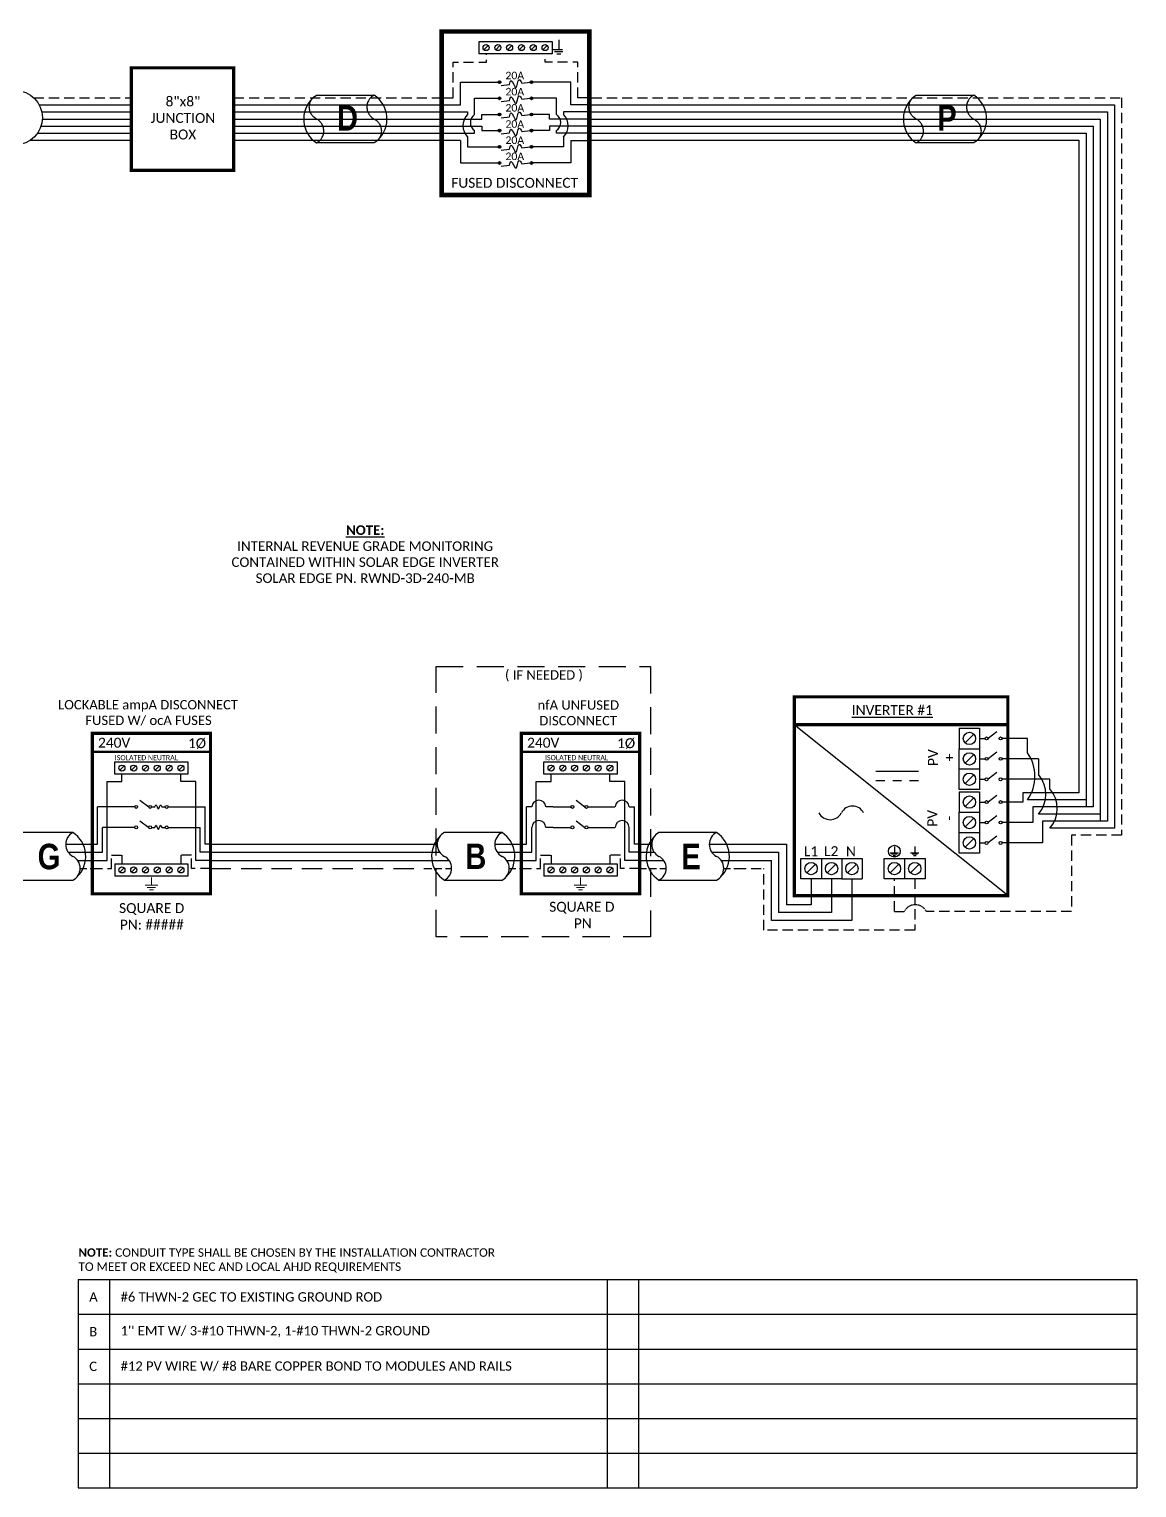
# Model space of a CAD drawing. Header units: feet. Extents: x 14113 to 14727, y 21610 to 22154.
# Drawn here: x 14318 to 14727, y 21611 to 22149 of the extents above; entities that cross this region are included whole.
import ezdxf

# ---------------------------------------------------------------- set-up
doc = ezdxf.new("R2010")
doc.units = ezdxf.units.FT
doc.header["$MEASUREMENT"] = 0
doc.linetypes.add('DASHED', pattern=[0.75, 0.5, -0.25])
doc.linetypes.add('HIDDEN', pattern=[0.375, 0.25, -0.125])
doc.layers.add('TEXT', color=7, linetype='Continuous')
doc.styles.add('ONE LINE TXT', font='techb___.ttf')
doc.styles.get("Standard").update_dxf_attribs({"font": 'calibri.ttf'})

# ---------------------------------------------------------------- blocks, each defined once
blk = doc.blocks.new('*U17')
at = {"color": 7, "linetype": 'Continuous'}
for p, q in [((-7.14, 13.31), (-28.39, 13.31)), ((-28.39, -4.31), (-7.14, -4.31))]:
    blk.add_line(p, q, dxfattribs=at)
at = {"color": 7}
for p, q in [((-35.53, 9), (-31.05, 9)), ((-9.81, 9), (0, 9))]:
    blk.add_line(p, q, dxfattribs=at)
at = {"color": 10}
for p, q in [((-35.53, 6), (-30.11, 6)), ((-8.87, 6), (0, 6))]:
    blk.add_line(p, q, dxfattribs=at)
at = {"color": 253}
for p, q in [((-35.53, 3), (-26.66, 3)), ((-5.41, 3), (0, 3))]:
    blk.add_line(p, q, dxfattribs=at)
at = {"color": 92, "linetype": 'HIDDEN', "ltscale": 10}
for p, q in [((-4.48, 0), (0, 0)), ((-35.53, 0), (-25.72, 0))]:
    blk.add_line(p, q, dxfattribs=at)
at = {"color": 7, "linetype": 'Continuous'}
for centre, start, end in [((-22.54, 4.5), 133.9732, 236.4265), ((-12.99, 4.5), 313.9732, 56.4265)]:
    blk.add_arc(centre, 10.58, start, end, dxfattribs=at)
at = {"linetype": 'Continuous'}
for centre, start, end in [((-26.08, 8.91), 117.6639, 242.3361), ((-4.83, 8.91), 117.6639, 242.3361), ((-30.7, 0.09), 297.6639, 62.3361), ((-9.45, 0.09), 297.6639, 62.3361)]:
    blk.add_arc(centre, 4.98, start, end, dxfattribs=at)
blk = doc.blocks.new('*U25')
at = {"color": 7, "linetype": 'Continuous'}
for p, q in [((-7.14, 13.31), (-28.39, 13.31)), ((-28.39, -4.31), (-7.14, -4.31))]:
    blk.add_line(p, q, dxfattribs=at)
at = {"color": 7}
for p, q in [((-35.53, 9), (-31.05, 9)), ((-9.81, 9), (0, 9))]:
    blk.add_line(p, q, dxfattribs=at)
at = {"color": 10}
for p, q in [((-35.53, 6), (-30.11, 6)), ((-8.87, 6), (0, 6))]:
    blk.add_line(p, q, dxfattribs=at)
at = {"color": 253}
for p, q in [((-35.53, 3), (-26.66, 3)), ((-5.41, 3), (0, 3))]:
    blk.add_line(p, q, dxfattribs=at)
at = {"color": 92, "linetype": 'HIDDEN', "ltscale": 10}
for p, q in [((-4.48, 0), (0, 0)), ((-35.53, 0), (-25.72, 0))]:
    blk.add_line(p, q, dxfattribs=at)
at = {"color": 7, "linetype": 'Continuous'}
for centre, start, end in [((-22.54, 4.5), 133.9732, 236.4265), ((-12.99, 4.5), 313.9732, 56.4265)]:
    blk.add_arc(centre, 10.58, start, end, dxfattribs=at)
at = {"linetype": 'Continuous'}
for centre, start, end in [((-26.08, 8.91), 117.6639, 242.3361), ((-4.83, 8.91), 117.6639, 242.3361), ((-30.7, 0.09), 297.6639, 62.3361), ((-9.45, 0.09), 297.6639, 62.3361)]:
    blk.add_arc(centre, 4.98, start, end, dxfattribs=at)
blk = doc.blocks.new('*U26')
at = {"lineweight": 50}
blk.add_line((-43.61, 43.06), (0, 43.06), dxfattribs=at)
at = {"color": 1, "linetype": 'Continuous'}
for p, q in [((-35.27, 34.78), (-35.27, 39.32)), ((-35.27, 39.32), (-8.32, 39.32)), ((-8.32, 39.32), (-8.32, 34.78)), ((-8.32, 34.78), (-35.27, 34.78)), ((-26.07, 25.18), (-22.81, 22.74)), ((-21.73, 22.73), (-20.49, 22.73)), ((-17.94, 22.73), (-16.7, 22.73)), ((-26.07, 17.65), (-22.81, 15.2)), ((-21.73, 15.2), (-20.49, 15.2)), ((-17.94, 15.2), (-16.7, 15.2)), ((-35.27, 1.76), (-8.32, 1.76)), ((-35.27, 1.76), (-35.27, -2.78)), ((-8.32, 1.76), (-8.32, -2.78)), ((-8.32, -2.78), (-35.27, -2.78))]:
    blk.add_line(p, q, dxfattribs=at)
at = {"color": 4, "linetype": 'Continuous'}
for p, q in [((-31.89, 37.83), (-33.46, 36.26)), ((-27.53, 37.83), (-29.11, 36.26)), ((-23.18, 37.83), (-24.76, 36.26)), ((-18.83, 37.83), (-20.41, 36.26)), ((-14.48, 37.83), (-16.06, 36.26)), ((-10.13, 37.83), (-11.7, 36.26)), ((-31.89, 0.28), (-33.46, -1.3)), ((-27.53, 0.28), (-29.11, -1.3)), ((-23.18, 0.28), (-24.76, -1.3)), ((-18.83, 0.28), (-20.41, -1.3)), ((-14.48, 0.28), (-16.06, -1.3)), ((-10.13, 0.28), (-11.7, -1.3))]:
    blk.add_line(p, q, dxfattribs=at)
at = {"color": 253, "linetype": 'Continuous'}
for p, q in [((-32.67, 32.17), (-32.67, 34.78)), ((-10.92, 32.17), (-10.92, 34.78)), ((-38.16, 3), (-38.16, 32.17)), ((-38.16, 32.17), (-32.67, 32.17)), ((-5.43, 32.17), (-10.92, 32.17)), ((-5.43, 3), (-5.43, 32.17)), ((-43.61, 3), (-38.16, 3)), ((0, 3), (-5.43, 3))]:
    blk.add_line(p, q, dxfattribs=at)
at = {"color": 7, "linetype": 'Continuous'}
for p, q in [((-27.97, 22.73), (-41.66, 22.73)), ((-41.66, 9), (-41.66, 22.73)), ((-15.62, 22.73), (-1.93, 22.73)), ((-1.93, 9), (-1.93, 22.73))]:
    blk.add_line(p, q, dxfattribs=at)
at = {"color": 10, "linetype": 'Continuous'}
for p, q in [((-27.97, 15.2), (-39.8, 15.2)), ((-39.8, 6), (-39.8, 15.2)), ((-15.62, 15.2), (-3.79, 15.19)), ((-3.79, 6), (-3.79, 15.2)), ((-43.61, 6), (-39.8, 6)), ((0, 6), (-3.79, 6))]:
    blk.add_line(p, q, dxfattribs=at)
at = {"color": 7}
for p, q in [((-43.61, 9), (-41.66, 9)), ((0, 9), (-1.93, 9))]:
    blk.add_line(p, q, dxfattribs=at)
at = {"color": 92, "linetype": 'HIDDEN', "ltscale": 15}
for p, q in [((-43.61, 0), (-36.58, 0)), ((-36.58, 0), (-36.58, 4.9)), ((-36.58, 4.9), (-32.67, 4.9)), ((-32.67, 4.9), (-32.67, 1.76)), ((-7.01, 4.9), (-10.92, 4.9)), ((-10.92, 4.9), (-10.92, 1.76)), ((-7.01, 0), (-7.01, 4.9)), ((0, 0), (-7.01, 0))]:
    blk.add_line(p, q, dxfattribs=at)
at = {"lineweight": 50, "const_width": 1.19}
blk.add_lwpolyline([(-43.61, -9.34), (-43.61, 49.84), (0, 49.84), (0, -9.34)], close=True, dxfattribs=at)
at = {"color": 92, "linetype": 'Continuous', "lineweight": 5, "ltscale": 0.05, "flags": 128}
for points in [[(-21.8, -3.32), (-21.8, -6.17)], [(-24.14, -6.17), (-19.45, -6.17)], [(-20.27, -7.03), (-23.32, -7.03)], [(-21.08, -7.9), (-22.51, -7.9)]]:
    blk.add_lwpolyline(points, dxfattribs=at)
at = {"color": 4, "linetype": 'Continuous'}
for centre in [(-32.67, 37.05), (-28.32, 37.05), (-23.97, 37.05), (-19.62, 37.05), (-15.27, 37.05), (-10.92, 37.05), (-32.67, -0.51), (-28.32, -0.51), (-23.97, -0.51), (-19.62, -0.51), (-15.27, -0.51), (-10.92, -0.51)]:
    blk.add_circle(centre, 1.11, dxfattribs=at)
at = {"color": 1, "linetype": 'Continuous'}
for centre in [(-27.43, 22.73), (-22.27, 22.73), (-16.16, 22.73), (-27.43, 15.2), (-22.27, 15.2), (-16.16, 15.19)]:
    blk.add_circle(centre, 0.541, dxfattribs=at)
for points in [[(-20.49, 22.73), (-20.12, 23.49), (-19.22, 21.97), (-18.39, 23.49), (-17.94, 22.73)], [(-20.49, 15.2), (-20.12, 15.96), (-19.22, 14.43), (-18.39, 15.96), (-17.94, 15.2)]]:
    blk.add_spline(points, degree=3, dxfattribs=at)
at = {"color": 7}
blk.add_blockref('*U25', (-43.61, 0), dxfattribs=at)
at = {"color": 4, "linetype": 'Continuous'}
blk.add_text('ISOLATED NEUTRAL', height=1.8743, dxfattribs=at).set_placement((-35.32, 39.97))
at = {"color": 1}
for s, width, gutter_width, heights, insert, char_height, attachment_point in [('\\A1;\\pi2.6661;LOCKABLE ampA DISCONNECT \\P\\pi12.722;FUSED W/ ocA FUSES', 71.8931, 92.23, [18.56], (-58.88, 62.16), 3.4544, 1), ('240V', 0.1481, 0.75, [0], (-35.55, 46.4), 3.658, 5), ('1Ø', 0.1481, 0.75, [0], (-4.98, 46.1), 3.658, 5), ('\\A1;\\pi5.5987,t23.887;SQUARE D\\P\\pi5.8899,t24.178;PN: #####', 35.0816, 28.88, [13.54], (-39.35, -12.75), 3.6576, 1)]:
    blk.add_mtext_dynamic_manual_height_columns(s, width=width, gutter_width=gutter_width, heights=heights, dxfattribs=dict(at, insert=insert, char_height=char_height, attachment_point=attachment_point))
blk = doc.blocks.new('unfusedDisconnect')
at = {"lineweight": 50}
blk.add_line((-43.61, 43.06), (0, 43.06), dxfattribs=at)
at = {"color": 1, "linetype": 'Continuous'}
for p, q in [((-35.27, 34.78), (-35.27, 39.32)), ((-35.27, 39.32), (-8.32, 39.32)), ((-8.32, 39.32), (-8.32, 34.78)), ((-8.32, 34.78), (-35.27, 34.78)), ((-31.89, 22.73), (-25.32, 22.73)), ((-23.43, 25.18), (-20.16, 22.74)), ((-19.08, 22.73), (-11.7, 22.73)), ((-23.43, 17.65), (-20.16, 15.2)), ((-31.89, 15.2), (-25.32, 15.2)), ((-19.08, 15.2), (-11.7, 15.19)), ((-35.27, 1.76), (-8.32, 1.76)), ((-35.27, 1.76), (-35.27, -2.78)), ((-8.32, 1.76), (-8.32, -2.78)), ((-8.32, -2.78), (-35.27, -2.78))]:
    blk.add_line(p, q, dxfattribs=at)
at = {"color": 4, "linetype": 'Continuous'}
for p, q in [((-31.89, 37.83), (-33.46, 36.26)), ((-27.53, 37.83), (-29.11, 36.26)), ((-23.18, 37.83), (-24.76, 36.26)), ((-18.83, 37.83), (-20.41, 36.26)), ((-14.48, 37.83), (-16.06, 36.26)), ((-10.13, 37.83), (-11.7, 36.26)), ((-31.89, 0.28), (-33.46, -1.3)), ((-27.53, 0.28), (-29.11, -1.3)), ((-23.18, 0.28), (-24.76, -1.3)), ((-18.83, 0.28), (-20.41, -1.3)), ((-14.48, 0.28), (-16.06, -1.3)), ((-10.13, 0.28), (-11.7, -1.3))]:
    blk.add_line(p, q, dxfattribs=at)
at = {"color": 253, "linetype": 'Continuous'}
for p, q in [((-32.67, 32.17), (-32.67, 34.78)), ((-10.92, 32.17), (-10.92, 34.78)), ((-38.16, 3), (-38.16, 32.17)), ((-38.16, 32.17), (-32.67, 32.17)), ((-5.43, 32.17), (-10.92, 32.17)), ((-5.43, 3), (-5.43, 32.17)), ((-43.61, 3), (-38.16, 3)), ((0, 3), (-5.43, 3))]:
    blk.add_line(p, q, dxfattribs=at)
at = {"color": 7, "linetype": 'Continuous'}
for p, q in [((-41.66, 9), (-41.66, 22.73)), ((-39.8, 22.73), (-41.66, 22.73)), ((-31.89, 22.73), (-34.52, 22.73)), ((-11.7, 22.73), (-9.07, 22.73)), ((-3.79, 22.73), (-1.93, 22.73)), ((-1.93, 9), (-1.93, 22.73))]:
    blk.add_line(p, q, dxfattribs=at)
at = {"color": 10, "linetype": 'Continuous'}
for p, q in [((-39.8, 6), (-39.8, 15.2)), ((-31.89, 15.2), (-34.52, 15.2)), ((-11.7, 15.2), (-9.07, 15.2)), ((-3.79, 6), (-3.79, 15.2)), ((-43.61, 6), (-39.8, 6)), ((0, 6), (-3.79, 6))]:
    blk.add_line(p, q, dxfattribs=at)
at = {"color": 7}
for p, q in [((-43.61, 9), (-41.66, 9)), ((0, 9), (-1.93, 9))]:
    blk.add_line(p, q, dxfattribs=at)
at = {"color": 92, "linetype": 'HIDDEN', "ltscale": 15}
for p, q in [((-43.61, 0), (-36.58, 0)), ((-36.58, 0), (-36.58, 4.9)), ((-36.58, 4.9), (-32.67, 4.9)), ((-32.67, 4.9), (-32.67, 1.76)), ((-7.01, 4.9), (-10.92, 4.9)), ((-10.92, 4.9), (-10.92, 1.76)), ((-7.01, 0), (-7.01, 4.9)), ((0, 0), (-7.01, 0))]:
    blk.add_line(p, q, dxfattribs=at)
at = {"lineweight": 50, "const_width": 1.19}
blk.add_lwpolyline([(-43.61, -9.34), (-43.61, 49.84), (0, 49.84), (0, -9.34)], close=True, dxfattribs=at)
at = {"color": 92, "linetype": 'Continuous', "lineweight": 5, "ltscale": 0.05, "flags": 128}
for points in [[(-21.8, -3.32), (-21.8, -6.17)], [(-24.14, -6.17), (-19.45, -6.17)], [(-20.27, -7.03), (-23.32, -7.03)], [(-21.08, -7.9), (-22.51, -7.9)]]:
    blk.add_lwpolyline(points, dxfattribs=at)
at = {"color": 4, "linetype": 'Continuous'}
for centre in [(-32.67, 37.05), (-28.32, 37.05), (-23.97, 37.05), (-19.62, 37.05), (-15.27, 37.05), (-10.92, 37.05), (-32.67, -0.51), (-28.32, -0.51), (-23.97, -0.51), (-19.62, -0.51), (-15.27, -0.51), (-10.92, -0.51)]:
    blk.add_circle(centre, 1.11, dxfattribs=at)
at = {"color": 1, "linetype": 'Continuous'}
for centre in [(-24.78, 22.73), (-19.62, 22.73), (-24.78, 15.2), (-19.62, 15.2)]:
    blk.add_circle(centre, 0.541, dxfattribs=at)
at = {"color": 7, "linetype": 'Continuous'}
for centre in [(-37.16, 22.58), (-6.43, 22.58)]:
    blk.add_arc(centre, 2.64, 3.2819, 176.7181, dxfattribs=at)
at = {"color": 10, "linetype": 'Continuous'}
for centre in [(-37.16, 15.04), (-6.43, 15.04)]:
    blk.add_arc(centre, 2.64, 3.2819, 176.7181, dxfattribs=at)
at = {"color": 4, "linetype": 'Continuous'}
blk.add_text('ISOLATED NEUTRAL', height=1.8743, dxfattribs=at).set_placement((-34.91, 39.97))
at = {"color": 1}
for s, width, gutter_width, heights, insert, char_height, attachment_point in [('\\A1;\\pi17.559;nfA UNFUSED\\P\\pi18.229;DISCONNECT', 64.922, 0, [11.89], (-55.21, 62.04), 3.4544, 1), ('240V', 0.1481, 0.75, [0], (-35.55, 46.4), 3.658, 5), ('1Ø', 0.1481, 0.75, [0], (-4.98, 46.1), 3.658, 5), ('\\A1;\\pi13.903,t32.191;SQUARE D\\P\\pi22.981,t41.269;PN', 51.6906, 0.203, [45.94], (-47.25, -12.27), 3.6576, 1)]:
    blk.add_mtext_dynamic_manual_height_columns(s, width=width, gutter_width=gutter_width, heights=heights, dxfattribs=dict(at, insert=insert, char_height=char_height, attachment_point=attachment_point))
blk = doc.blocks.new('*U19')
at = {"color": 10, "linetype": 'DASHED', "ltscale": 20}
blk.add_lwpolyline([(-75.05, 74.56), (3.97, 74.56), (3.97, -25.17), (-75.05, -25.17)], close=True, dxfattribs=at)
at = {"color": 7}
for name, p in [('unfusedDisconnect', (0, 0)), ('*U17', (-43.61, 0))]:
    blk.add_blockref(name, p, dxfattribs=at)
at = {"color": 10, "insert": (-50.86, 73.16), "char_height": 3.4544, "attachment_point": 1}
blk.add_mtext_dynamic_manual_height_columns('\\A1;\\pi1.2092;( IF NEEDED )', width=30.7523, gutter_width=0, heights=[6.58], dxfattribs=at)
at = {"color": 1, "linetype": 'Continuous', "insert": (-64.3, 9.22), "char_height": 9.3833, "attachment_point": 1, "style": 'ONE LINE TXT'}
blk.add_mtext_dynamic_manual_height_columns('{\\W1;\\C256;B}', width=0.1385, gutter_width=2.13, heights=[0], dxfattribs=at)
blk = doc.blocks.new('*U30')
at = {"color": 7}
blk.add_line((-79.14, 9), (0, 9), dxfattribs=at)
at = {"color": 10}
blk.add_line((-79.14, 6), (0, 6), dxfattribs=at)
at = {"color": 253}
blk.add_line((-79.14, 3), (0, 3), dxfattribs=at)
at = {"color": 92, "linetype": 'DASHED', "ltscale": 15}
blk.add_line((-79.14, 0), (0, 0), dxfattribs=at)
at = {"color": 1, "insert": (-22.08, 115.96), "char_height": 3.5433, "attachment_point": 5}
blk.add_mtext_dynamic_manual_height_columns('{\\fCalibri|b1|i0|c0|p34;\\LNOTE:\\P}INTERNAL REVENUE GRADE MONITORING\\PCONTAINED WITHIN SOLAR EDGE INVERTER\\PSOLAR EDGE PN. RWND-3D-240-MB', width=99.534, gutter_width=7.17, heights=[0], dxfattribs=at)
blk = doc.blocks.new('*T18')
at = {"linetype": 'ByBlock', "lineweight": -2, "transparency": 16777216}
for p, q in [((0, 0), (390.51, 0)), ((0, 0), (0, -76.8)), ((11.58, 0), (11.58, -76.8)), ((195.1, 0), (195.1, -76.8)), ((206.68, 0), (206.68, -76.8)), ((390.51, 0), (390.51, -76.8)), ((0, -12.8), (390.51, -12.8)), ((0, -25.61), (390.51, -25.61)), ((0, -38.41), (390.51, -38.41)), ((0, -51.22), (390.51, -51.22)), ((0, -64.02), (390.51, -64.02)), ((0, -76.8), (390.51, -76.8))]:
    blk.add_line(p, q, dxfattribs=at)
at = {"color": 0, "linetype": 'Continuous', "transparency": 16777216, "char_height": 3.4544, "attachment_point": 4}
for s, insert, width in [('{\\fCalibri|b0|i0|c0;A', (4.06, -6.4), 3.4544), ('{\\fCalibri|b0|i0|c0;#6 THWN-2 GEC TO EXISTING GROUND ROD', (15.65, -6.4), 175.3856), ('{\\fCalibri|b0|i0|c0;', (199.16, -6.4), 3.4544), ('{\\fCalibri|b0|i0|c0;', (210.74, -6.4), 175.7027), ('{\\fCalibri|b0|i0|c0;B', (4.06, -19.21), 3.4544), ("{\\fCalibri|b0|i0|c0;1'' EMT W/ 3-#10 THWN-2, 1-#10 THWN-2 GROUND", (15.65, -19.21), 175.3856), ('{\\fCalibri|b0|i0|c0;', (199.16, -19.21), 3.4544), ('{\\fCalibri|b0|i0|c0;', (210.74, -19.21), 175.7027), ('{\\fCalibri|b0|i0|c0;C', (4.06, -32.01), 3.4544), ('{\\fCalibri|b0|i0|c0;#12 PV WIRE W/ #8 BARE COPPER BOND TO MODULES AND RAILS', (15.65, -32.01), 175.3856), ('{\\fCalibri|b0|i0|c0;', (199.16, -32.01), 3.4544), ('{\\fCalibri|b0|i0|c0;', (210.74, -32.01), 175.7027), ('{\\fCalibri|b0|i0|c0;', (4.06, -44.82), 3.4544), ('{\\fCalibri|b0|i0|c0;', (15.65, -44.82), 175.3856), ('{\\fCalibri|b0|i0|c0;', (199.16, -44.82), 3.4544), ('{\\fCalibri|b0|i0|c0;', (210.74, -44.82), 175.7027), ('{\\fCalibri|b0|i0|c0;', (4.06, -57.62), 3.4544), ('{\\fCalibri|b0|i0|c0;', (15.65, -57.62), 175.3856), ('{\\fCalibri|b0|i0|c0;', (199.16, -57.62), 3.4544), ('{\\fCalibri|b0|i0|c0;', (210.74, -57.62), 175.7027), ('{\\fCalibri|b0|i0|c0;', (4.06, -70.41), 3.4544), ('{\\fCalibri|b0|i0|c0;', (15.65, -70.41), 175.3856), ('{\\fCalibri|b0|i0|c0;', (199.16, -70.41), 3.4544), ('{\\fCalibri|b0|i0|c0;', (210.74, -70.41), 175.7027)]:
    blk.add_mtext(s, dxfattribs=dict(at, insert=insert, width=width))
blk = doc.blocks.new('8x8box')
at = {"lineweight": 50, "const_width": 1.19}
blk.add_lwpolyline([(37.78, 0), (0, 0), (0, 37.78), (37.78, 37.78)], close=True, dxfattribs=at)
at = {"color": 1, "insert": (19.03, 19.26), "char_height": 3.6576, "attachment_point": 5}
blk.add_mtext_dynamic_manual_height_columns('8"x8"  JUNCTION BOX ', width=0.4767, gutter_width=7.17, heights=[0], dxfattribs=at)
blk = doc.blocks.new('3 STRING FUSED DISCONNECT')
at = {"linetype": 'Continuous'}
h = blk.add_hatch(color=1, dxfattribs=at)
h.dxf.hatch_style = 1
edge = h.paths.add_edge_path()
edge.add_arc((21.34, 41.65), 0.513, 0, 360)
h = blk.add_hatch(color=1, dxfattribs=at)
h.dxf.hatch_style = 1
edge = h.paths.add_edge_path()
edge.add_arc((33.12, 41.65), 0.513, 0, 360)
h = blk.add_hatch(color=1, dxfattribs=at)
h.dxf.hatch_style = 1
edge = h.paths.add_edge_path()
edge.add_arc((21.34, 35.69), 0.513, 0, 360)
h = blk.add_hatch(color=1, dxfattribs=at)
h.dxf.hatch_style = 1
edge = h.paths.add_edge_path()
edge.add_arc((33.12, 35.69), 0.513, 0, 360)
h = blk.add_hatch(color=1, dxfattribs=at)
h.dxf.hatch_style = 1
edge = h.paths.add_edge_path()
edge.add_arc((21.34, 29.73), 0.513, 0, 360)
h = blk.add_hatch(color=1, dxfattribs=at)
h.dxf.hatch_style = 1
edge = h.paths.add_edge_path()
edge.add_arc((33.12, 29.73), 0.513, 0, 360)
h = blk.add_hatch(color=1, dxfattribs=at)
h.dxf.hatch_style = 1
edge = h.paths.add_edge_path()
edge.add_arc((21.34, 23.77), 0.513, 0, 360)
h = blk.add_hatch(color=1, dxfattribs=at)
h.dxf.hatch_style = 1
edge = h.paths.add_edge_path()
edge.add_arc((33.12, 23.77), 0.513, 0, 360)
h = blk.add_hatch(color=1, dxfattribs=at)
h.dxf.hatch_style = 1
edge = h.paths.add_edge_path()
edge.add_arc((21.34, 17.8), 0.513, 0, 360)
h = blk.add_hatch(color=1, dxfattribs=at)
h.dxf.hatch_style = 1
edge = h.paths.add_edge_path()
edge.add_arc((33.12, 17.8), 0.513, 0, 360)
h = blk.add_hatch(color=1, dxfattribs=at)
h.dxf.hatch_style = 1
edge = h.paths.add_edge_path()
edge.add_arc((21.34, 11.84), 0.513, 0, 360)
h = blk.add_hatch(color=1, dxfattribs=at)
h.dxf.hatch_style = 1
edge = h.paths.add_edge_path()
edge.add_arc((33.12, 11.84), 0.513, 0, 360)
at = {"color": 1, "linetype": 'Continuous'}
for p, q in [((13.76, 52.12), (13.76, 56.66)), ((13.76, 56.66), (40.7, 56.66)), ((40.7, 56.66), (40.7, 52.12)), ((40.7, 52.12), (13.76, 52.12)), ((21.94, 40.47), (25.04, 40.81)), ((29.51, 41.3), (32.61, 41.65)), ((21.95, 34.51), (25.05, 34.85)), ((29.52, 35.34), (32.62, 35.69)), ((21.95, 28.54), (25.05, 28.89)), ((29.52, 29.38), (32.62, 29.73)), ((21.94, 22.58), (25.04, 22.93)), ((29.51, 23.42), (32.61, 23.77)), ((21.95, 16.62), (25.05, 16.97)), ((29.52, 17.46), (32.62, 17.8)), ((21.95, 10.66), (25.05, 11.01)), ((29.52, 11.5), (32.62, 11.84))]:
    blk.add_line(p, q, dxfattribs=at)
at = {"color": 4, "linetype": 'Continuous'}
for p, q in [((17.14, 55.18), (15.57, 53.6)), ((21.49, 55.18), (19.92, 53.6)), ((25.84, 55.18), (24.27, 53.6)), ((30.19, 55.18), (28.62, 53.6)), ((34.54, 55.18), (32.97, 53.6)), ((38.89, 55.18), (37.32, 53.6))]:
    blk.add_line(p, q, dxfattribs=at)
at = {"color": 92, "linetype": 'HIDDEN', "ltscale": 15}
for p, q in [((0.83, 35.92), (4.26, 35.92)), ((53.64, 35.92), (50.2, 35.92))]:
    blk.add_line(p, q, dxfattribs=at)
at = {"color": 7, "linetype": 'Continuous'}
for p, q in [((6.89, 20.19), (6.89, 11.84)), ((47.58, 20.19), (47.58, 11.84)), ((6.89, 11.84), (14.75, 11.84)), ((47.58, 11.84), (39.71, 11.84))]:
    blk.add_line(p, q, dxfattribs=at)
at = {"lineweight": 50, "const_width": 1.71}
blk.add_lwpolyline([(54.46, 0), (0, 0), (0, 60.34), (54.46, 60.34)], close=True, dxfattribs=at)
blk.add_lwpolyline([(54.46, 0), (0, 0), (0, 60.34), (54.46, 60.34)], close=True, dxfattribs=at)
at = {"color": 92, "linetype": 'HIDDEN', "ltscale": 15, "flags": 128}
for points in [[(43.18, 57.24), (43.17, 53.74)], [(4.26, 35.92), (4.26, 49.04), (16.54, 49.04), (16.54, 52.12)], [(50.2, 35.92), (50.2, 49.04), (38.11, 49.04), (38.11, 52.12)], [(40.83, 53.74), (45.51, 53.74)], [(44.7, 52.87), (41.64, 52.87)], [(43.89, 52.01), (42.46, 52.01)]]:
    blk.add_lwpolyline(points, dxfattribs=at)
at = {"color": 10, "linetype": 'Continuous', "flags": 128}
for points in [[(0, 33.3), (6.89, 33.3), (6.89, 41.65), (14.75, 41.65)], [(54.46, 33.3), (47.58, 33.3), (47.58, 41.65), (39.71, 41.65)], [(12.13, 29.73), (12.13, 35.69), (14.75, 35.69)], [(42.34, 29.73), (42.34, 35.69), (39.71, 35.69)], [(0, 28.06), (14.75, 28.06), (14.75, 29.73)], [(54.46, 28.06), (39.71, 28.06), (39.71, 29.73)], [(0, 22.81), (12.13, 22.81), (12.13, 23.77)], [(54.46, 22.81), (42.34, 22.81), (42.34, 23.77)]]:
    blk.add_lwpolyline(points, dxfattribs=at)
at = {"color": 1, "linetype": 'Continuous', "flags": 128}
for points in [[(14.75, 41.65), (21.34, 41.65)], [(39.71, 41.65), (33.12, 41.65)], [(14.75, 35.69), (21.34, 35.69)], [(14.75, 35.69), (21.34, 35.69)], [(39.71, 35.69), (33.12, 35.69)], [(39.71, 35.69), (33.12, 35.69)], [(14.75, 29.73), (21.34, 29.73)], [(14.75, 29.73), (21.34, 29.73)], [(39.71, 29.73), (33.12, 29.73)], [(39.71, 29.73), (33.12, 29.73)], [(14.75, 23.77), (21.34, 23.77)], [(14.75, 23.77), (21.34, 23.77)], [(39.71, 23.77), (33.12, 23.77)], [(39.71, 23.77), (33.12, 23.77)], [(14.75, 17.8), (21.34, 17.8)], [(14.75, 17.8), (21.34, 17.8)], [(39.71, 17.8), (33.12, 17.8)], [(39.71, 17.8), (33.12, 17.8)], [(14.75, 11.84), (21.34, 11.84)], [(39.71, 11.84), (33.12, 11.84)]]:
    blk.add_lwpolyline(points, dxfattribs=at)
at = {"color": 7, "linetype": 'Continuous', "flags": 128}
for points in [[(0, 30.68), (9.51, 30.68), (9.51, 29.73)], [(54.46, 30.68), (44.96, 30.68), (44.96, 29.73)], [(0, 25.43), (14.75, 25.43), (14.75, 23.77)], [(54.46, 25.43), (39.71, 25.43), (39.71, 23.77)], [(6.89, 20.19), (0, 20.19)], [(9.51, 21.46), (9.51, 17.8), (14.75, 17.8)], [(44.96, 21.46), (44.96, 17.8), (39.71, 17.8)], [(47.58, 20.19), (54.46, 20.19)]]:
    blk.add_lwpolyline(points, dxfattribs=at)
at = {"color": 4, "linetype": 'Continuous'}
for centre in [(16.36, 54.39), (20.71, 54.39), (25.06, 54.39), (29.41, 54.39), (33.76, 54.39), (38.11, 54.39)]:
    blk.add_circle(centre, 1.11, dxfattribs=at)
at = {"color": 1, "linetype": 'Continuous'}
for centre in [(21.34, 41.65), (33.12, 41.65), (21.34, 35.69), (33.12, 35.69), (21.34, 29.73), (33.12, 29.73), (21.34, 23.77), (33.12, 23.77), (21.34, 17.8), (33.12, 17.8), (21.34, 11.84), (33.12, 11.84)]:
    blk.add_circle(centre, 0.513, dxfattribs=at)
at = {"color": 7, "linetype": 'Continuous'}
for centre, start, end in [((13.73, 25.59), 135.6055, 224.3945), ((40.74, 25.59), 315.6055, 44.3945)]:
    blk.add_arc(centre, 5.91, start, end, dxfattribs=at)
at = {"color": 10, "linetype": 'Continuous'}
for centre, start, end in [((14.17, 26.75), 124.3567, 235.6433), ((40.3, 26.75), 304.3567, 55.6433)]:
    blk.add_arc(centre, 3.61, start, end, dxfattribs=at)
at = {"color": 1, "linetype": 'Continuous'}
for points in [[(25.04, 40.81), (25.55, 42.21), (27.42, 39.72), (28.57, 42.55), (29.51, 41.3)], [(25.05, 34.85), (25.56, 36.25), (27.43, 33.76), (28.58, 36.59), (29.52, 35.34)], [(25.05, 28.89), (25.56, 30.29), (27.43, 27.8), (28.58, 30.63), (29.52, 29.38)], [(25.04, 22.93), (25.55, 24.33), (27.42, 21.84), (28.57, 24.67), (29.51, 23.42)], [(25.05, 16.97), (25.56, 18.37), (27.43, 15.87), (28.58, 18.71), (29.52, 17.46)], [(25.05, 11.01), (25.56, 12.41), (27.43, 9.91), (28.58, 12.75), (29.52, 11.5)]]:
    blk.add_spline(points, degree=3, dxfattribs=at)
for p in [(23.5, 42.72), (23.51, 36.76), (23.51, 30.8), (23.5, 24.83), (23.51, 18.87), (23.51, 12.91)]:
    blk.add_text('20A', height=2.778, dxfattribs=at).set_placement(p)
at = {"color": 1, "insert": (26.91, 4.5), "char_height": 3.6576, "attachment_point": 5}
blk.add_mtext_dynamic_manual_height_columns('FUSED DISCONNECT', width=66.4289, gutter_width=7.17, heights=[0], dxfattribs=at)
blk = doc.blocks.new('*U23')
at = {"color": 7}
blk.add_lwpolyline([(-10.62, -8.81), (-10.06, -8.47), (-10.06, -8.47), (-10.06, -8.47), (-9.67, -8.16), (-9.38, -7.89), (-9.16, -7.65), (-8.95, -7.39), (-8.67, -6.98), (-8.49, -6.65), (-8.33, -6.29), (-8.2, -5.93), (-8.09, -5.55), (-8.02, -5.18), (-7.97, -4.8), (-7.96, -4.4), (-7.97, -4.02), (-8.02, -3.63), (-8.09, -3.26), (-8.2, -2.88), (-8.33, -2.53), (-8.49, -2.17), (-8.68, -1.83), (-8.87, -1.53), (-9.03, -1.33), (-9.12, -1.2), (-9.39, -0.91), (-9.65, -0.67), (-9.93, -0.44), (-10.26, -0.21), (-10.62, 0), (-10.98, 0.21), (-11.31, 0.44), (-11.6, 0.67), (-11.85, 0.91), (-12.12, 1.2), (-12.22, 1.33), (-12.37, 1.53), (-12.57, 1.83), (-12.76, 2.17), (-12.92, 2.53), (-13.05, 2.88), (-13.15, 3.26), (-13.23, 3.63), (-13.27, 4.02), (-13.29, 4.4), (-13.27, 4.8), (-13.23, 5.18), (-13.15, 5.55), (-13.05, 5.93), (-12.92, 6.29), (-12.75, 6.65), (-12.57, 6.98), (-12.29, 7.39), (-12.08, 7.65), (-11.86, 7.89), (-11.57, 8.16), (-11.19, 8.47), (-11.19, 8.47), (-11.19, 8.47), (-10.62, 8.81), (10.62, 8.81), (10.06, 8.47), (10.06, 8.47), (10.06, 8.47), (9.67, 8.16), (9.38, 7.89), (9.16, 7.65), (8.95, 7.39), (8.67, 6.98), (8.49, 6.65), (8.33, 6.29), (8.2, 5.93), (8.09, 5.55), (8.02, 5.18), (7.97, 4.8), (7.96, 4.4), (7.97, 4.02), (8.02, 3.63), (8.09, 3.26), (8.2, 2.88), (8.33, 2.53), (8.49, 2.17), (8.68, 1.83), (8.87, 1.53), (9.03, 1.33), (9.12, 1.2), (9.39, 0.91), (9.65, 0.67), (9.93, 0.44), (10.26, 0.21), (10.62, 0), (10.98, -0.21), (11.31, -0.44), (11.6, -0.67), (11.85, -0.91), (12.12, -1.2), (12.22, -1.33), (12.37, -1.53), (12.57, -1.83), (12.76, -2.17), (12.92, -2.53), (13.05, -2.88), (13.15, -3.26), (13.23, -3.63), (13.27, -4.02), (13.29, -4.4), (13.27, -4.8), (13.23, -5.18), (13.15, -5.55), (13.05, -5.93), (12.92, -6.29), (12.75, -6.65), (12.57, -6.98), (12.29, -7.39), (12.08, -7.65), (11.86, -7.89), (11.57, -8.16), (11.19, -8.47), (11.19, -8.47), (11.19, -8.47), (10.62, -8.81), (10.62, -8.81)], close=True, dxfattribs=at)
at = {"color": 7, "linetype": 'Continuous'}
for centre, start, end in [((-4.77, 0), 133.9732, 236.4265), ((4.77, 0), 313.9732, 56.4265)]:
    blk.add_arc(centre, 10.58, start, end, dxfattribs=at)
at = {"color": 1, "linetype": 'Continuous', "insert": (-2.84, 5.1), "char_height": 9.3833, "attachment_point": 1, "style": 'ONE LINE TXT'}
blk.add_mtext_dynamic_manual_height_columns('{\\W1;\\C256;P}', width=0.1385, gutter_width=2.13, heights=[0], dxfattribs=at)
blk = doc.blocks.new('*U22')
at = {"color": 7}
blk.add_lwpolyline([(-10.62, -8.81), (-10.06, -8.47), (-10.06, -8.47), (-10.06, -8.47), (-9.67, -8.16), (-9.38, -7.89), (-9.16, -7.65), (-8.95, -7.39), (-8.67, -6.98), (-8.49, -6.65), (-8.33, -6.29), (-8.2, -5.93), (-8.09, -5.55), (-8.02, -5.18), (-7.97, -4.8), (-7.96, -4.4), (-7.97, -4.02), (-8.02, -3.63), (-8.09, -3.26), (-8.2, -2.88), (-8.33, -2.53), (-8.49, -2.17), (-8.68, -1.83), (-8.87, -1.53), (-9.03, -1.33), (-9.12, -1.2), (-9.39, -0.91), (-9.65, -0.67), (-9.93, -0.44), (-10.26, -0.21), (-10.62, 0), (-10.98, 0.21), (-11.31, 0.44), (-11.6, 0.67), (-11.85, 0.91), (-12.12, 1.2), (-12.22, 1.33), (-12.37, 1.53), (-12.57, 1.83), (-12.76, 2.17), (-12.92, 2.53), (-13.05, 2.88), (-13.15, 3.26), (-13.23, 3.63), (-13.27, 4.02), (-13.29, 4.4), (-13.27, 4.8), (-13.23, 5.18), (-13.15, 5.55), (-13.05, 5.93), (-12.92, 6.29), (-12.75, 6.65), (-12.57, 6.98), (-12.29, 7.39), (-12.08, 7.65), (-11.86, 7.89), (-11.57, 8.16), (-11.19, 8.47), (-11.19, 8.47), (-11.19, 8.47), (-10.62, 8.81), (10.62, 8.81), (10.06, 8.47), (10.06, 8.47), (10.06, 8.47), (9.67, 8.16), (9.38, 7.89), (9.16, 7.65), (8.95, 7.39), (8.67, 6.98), (8.49, 6.65), (8.33, 6.29), (8.2, 5.93), (8.09, 5.55), (8.02, 5.18), (7.97, 4.8), (7.96, 4.4), (7.97, 4.02), (8.02, 3.63), (8.09, 3.26), (8.2, 2.88), (8.33, 2.53), (8.49, 2.17), (8.68, 1.83), (8.87, 1.53), (9.03, 1.33), (9.12, 1.2), (9.39, 0.91), (9.65, 0.67), (9.93, 0.44), (10.26, 0.21), (10.62, 0), (10.98, -0.21), (11.31, -0.44), (11.6, -0.67), (11.85, -0.91), (12.12, -1.2), (12.22, -1.33), (12.37, -1.53), (12.57, -1.83), (12.76, -2.17), (12.92, -2.53), (13.05, -2.88), (13.15, -3.26), (13.23, -3.63), (13.27, -4.02), (13.29, -4.4), (13.27, -4.8), (13.23, -5.18), (13.15, -5.55), (13.05, -5.93), (12.92, -6.29), (12.75, -6.65), (12.57, -6.98), (12.29, -7.39), (12.08, -7.65), (11.86, -7.89), (11.57, -8.16), (11.19, -8.47), (11.19, -8.47), (11.19, -8.47), (10.62, -8.81), (10.62, -8.81)], close=True, dxfattribs=at)
at = {"color": 7, "linetype": 'Continuous'}
for centre, start, end in [((-4.77, 0), 133.9732, 236.4265), ((4.77, 0), 313.9732, 56.4265)]:
    blk.add_arc(centre, 10.58, start, end, dxfattribs=at)
at = {"color": 1, "linetype": 'Continuous', "insert": (-3.09, 5.1), "char_height": 9.3833, "attachment_point": 1, "style": 'ONE LINE TXT'}
blk.add_mtext_dynamic_manual_height_columns('{\\W1;\\C256;D}', width=0.1385, gutter_width=2.13, heights=[0], dxfattribs=at)

msp = doc.modelspace()

# ---------------------------------------------------------------- linework, layer by layer
at = {"color": 10, "linetype": 'Continuous'}
for p, q in [((14321.74, 22120.71), (14355.74, 22120.71)), ((14393.52, 22120.71), (14470.23, 22120.71)), ((14525.53, 22120.71), (14718.42, 22120.71)), ((14718.42, 22120.71), (14718.42, 21853.88)), ((14322.92, 22115.47), (14355.74, 22115.47)), ((14393.52, 22115.47), (14470.23, 22115.47)), ((14525.53, 22115.47), (14713.18, 22115.47)), ((14713.18, 22115.47), (14713.18, 21856.5)), ((14321.13, 22110.23), (14355.74, 22110.23)), ((14393.52, 22110.23), (14470.23, 22110.23)), ((14525.53, 22110.23), (14707.94, 22110.23)), ((14707.94, 22110.23), (14707.94, 21861.74)), ((14686.29, 21886.99), (14676.91, 21886.99)), ((14686.29, 21881.73), (14686.29, 21886.99)), ((14690.35, 21879.46), (14676.91, 21879.46)), ((14690.35, 21879.46), (14690.35, 21873.63)), ((14694.54, 21871.92), (14676.91, 21871.92)), ((14694.54, 21868.39), (14694.54, 21871.98)), ((14707.94, 21864.36), (14686.29, 21864.36)), ((14713.18, 21859.12), (14690.35, 21859.12)), ((14718.42, 21853.88), (14694.54, 21853.88)), ((14578.75, 21845), (14594.51, 21845)), ((14594.51, 21845), (14594.51, 21822.81)), ((14614.04, 21835.21), (14614.04, 21822.81)), ((14614.04, 21822.81), (14594.51, 21822.81))]:
    msp.add_line(p, q, dxfattribs=at)
at = {"color": 7, "linetype": 'Continuous'}
for p, q in [((14322.44, 22112.85), (14355.74, 22112.85)), ((14322.71, 22118.09), (14355.74, 22118.09)), ((14393.52, 22118.09), (14470.23, 22118.09)), ((14393.52, 22112.85), (14470.23, 22112.85)), ((14525.53, 22118.09), (14715.8, 22118.09)), ((14525.53, 22112.85), (14710.56, 22112.85)), ((14710.56, 22112.85), (14710.56, 21861.74)), ((14715.8, 22118.09), (14715.8, 21856.5)), ((14318.45, 22107.61), (14355.74, 22107.61)), ((14393.52, 22107.61), (14470.23, 22107.61)), ((14525.53, 22107.61), (14705.31, 22107.61)), ((14705.31, 22107.61), (14705.31, 21866.99)), ((14679.06, 21829.04), (14600.28, 21892.06)), ((14646.11, 21874.81), (14630.34, 21874.81)), ((14633.64, 21871.4), (14630.34, 21871.4)), ((14639.87, 21871.4), (14636.58, 21871.4)), ((14646.11, 21871.4), (14642.81, 21871.4)), ((14705.31, 21866.99), (14684.65, 21866.99)), ((14684.65, 21866.99), (14684.65, 21863.51)), ((14684.65, 21863.51), (14676.91, 21863.51)), ((14710.56, 21861.74), (14688.23, 21861.74)), ((14688.23, 21861.74), (14688.23, 21855.98)), ((14688.23, 21855.98), (14676.91, 21855.98)), ((14715.8, 21856.5), (14691.81, 21856.5)), ((14691.81, 21856.5), (14691.81, 21848.44)), ((14578.75, 21848), (14597.45, 21848)), ((14597.45, 21848), (14597.45, 21825.62)), ((14691.81, 21848.44), (14676.91, 21848.44)), ((14606.5, 21835.21), (14606.5, 21825.62)), ((14606.5, 21825.62), (14597.45, 21825.62))]:
    msp.add_line(p, q, dxfattribs=at)
at = {"color": 1, "linetype": 'Continuous'}
for p, q in [((14661.1, 21890.76), (14668.63, 21890.76)), ((14661.1, 21890.76), (14661.1, 21883.22)), ((14668.63, 21890.76), (14668.63, 21883.22)), ((14668.63, 21886.99), (14670.67, 21886.99)), ((14675.06, 21889.45), (14671.8, 21887.01)), ((14661.1, 21868.16), (14661.1, 21883.22)), ((14661.1, 21883.22), (14668.63, 21883.22)), ((14661.1, 21868.16), (14661.1, 21883.22)), ((14668.63, 21883.22), (14668.63, 21868.16)), ((14668.63, 21883.22), (14668.63, 21875.69)), ((14675.06, 21881.92), (14671.8, 21879.48)), ((14668.63, 21879.46), (14670.67, 21879.46)), ((14668.63, 21875.69), (14661.1, 21875.69)), ((14668.63, 21871.92), (14670.67, 21871.92)), ((14675.06, 21874.38), (14671.8, 21871.94)), ((14668.63, 21868.16), (14661.1, 21868.16)), ((14661.1, 21867.28), (14668.63, 21867.28)), ((14661.1, 21867.28), (14661.1, 21859.74)), ((14668.63, 21867.28), (14668.63, 21859.74)), ((14675.06, 21865.97), (14671.8, 21863.53)), ((14668.63, 21863.51), (14670.67, 21863.51)), ((14661.1, 21844.67), (14661.1, 21859.74)), ((14661.1, 21859.74), (14668.63, 21859.74)), ((14668.63, 21859.74), (14668.63, 21852.21)), ((14668.63, 21855.98), (14670.67, 21855.98)), ((14675.06, 21858.44), (14671.8, 21855.99)), ((14668.63, 21852.21), (14661.1, 21852.21)), ((14668.63, 21852.21), (14668.63, 21844.67)), ((14675.06, 21850.9), (14671.8, 21848.46)), ((14668.63, 21844.67), (14661.1, 21844.67)), ((14668.63, 21848.44), (14670.67, 21848.44)), ((14602.73, 21842.74), (14617.8, 21842.74)), ((14602.73, 21835.21), (14602.73, 21842.74)), ((14602.73, 21842.74), (14610.27, 21842.74)), ((14610.27, 21842.74), (14610.27, 21835.21)), ((14617.8, 21842.74), (14617.8, 21835.21)), ((14617.8, 21842.74), (14625.34, 21842.74)), ((14625.34, 21842.74), (14625.34, 21835.21)), ((14633.44, 21842.74), (14648.51, 21842.74)), ((14633.44, 21835.21), (14633.44, 21842.74)), ((14633.44, 21842.74), (14640.98, 21842.74)), ((14640.98, 21842.74), (14640.98, 21835.21)), ((14648.51, 21842.74), (14648.51, 21835.21)), ((14617.8, 21835.21), (14602.73, 21835.21)), ((14617.8, 21835.21), (14625.34, 21835.21)), ((14648.51, 21835.21), (14633.44, 21835.21))]:
    msp.add_line(p, q, dxfattribs=at)
at = {"color": 4, "linetype": 'Continuous'}
for p, q in [((14666.47, 21888.6), (14663.26, 21885.38)), ((14666.47, 21881.06), (14663.26, 21877.85)), ((14666.47, 21873.53), (14663.26, 21870.32)), ((14666.47, 21865.12), (14663.26, 21861.9)), ((14666.47, 21857.58), (14663.26, 21854.37)), ((14666.47, 21850.05), (14663.26, 21846.83)), ((14608.11, 21840.58), (14604.89, 21837.37)), ((14615.64, 21840.58), (14612.43, 21837.37)), ((14623.18, 21840.58), (14619.96, 21837.37)), ((14638.81, 21840.58), (14635.6, 21837.37)), ((14646.35, 21840.58), (14643.14, 21837.37))]:
    msp.add_line(p, q, dxfattribs=at)
at = {"color": 92, "linetype": 'HIDDEN', "ltscale": 15}
for p, q in [((14721.04, 21851.26), (14702.54, 21851.26)), ((14702.54, 21851.26), (14702.54, 21823.17)), ((14578.75, 21839), (14589.1, 21839)), ((14589.1, 21816.3), (14589.1, 21839)), ((14637.21, 21823.17), (14637.21, 21835.21)), ((14644.74, 21835.21), (14644.74, 21816.3)), ((14637.21, 21823.17), (14640.81, 21823.17)), ((14702.54, 21823.17), (14649.05, 21823.17)), ((14644.74, 21816.3), (14589.1, 21816.3))]:
    msp.add_line(p, q, dxfattribs=at)
at = {"color": 253, "linetype": 'Continuous'}
for p, q in [((14578.75, 21842), (14591.83, 21842)), ((14591.83, 21819.84), (14591.83, 21842)), ((14621.57, 21835.21), (14621.57, 21819.84)), ((14621.57, 21819.84), (14591.83, 21819.84))]:
    msp.add_line(p, q, dxfattribs=at)
at = {"color": 7, "lineweight": 50, "const_width": 1.19}
msp.add_lwpolyline([(14600.28, 21829.04), (14600.28, 21902.35), (14679.06, 21902.35), (14679.06, 21829.04)], close=True, dxfattribs=at)
at = {"lineweight": 50, "const_width": 1.19}
msp.add_lwpolyline([(14600.28, 21892.06), (14600.28, 21902.35), (14679.06, 21902.35), (14679.06, 21892.06)], close=True, dxfattribs=at)
at = {"color": 92, "linetype": 'Continuous', "flags": 128}
for points in [[(14635.67, 21844.85), (14638.74, 21844.85)], [(14638.21, 21844.28), (14636.2, 21844.28)], [(14637.21, 21847.15), (14637.21, 21844.85)], [(14643.2, 21844.85), (14646.28, 21844.85)], [(14645.74, 21844.28), (14643.74, 21844.28)], [(14644.74, 21847.15), (14644.74, 21844.85)], [(14637.68, 21843.71), (14636.73, 21843.71)], [(14645.21, 21843.71), (14644.27, 21843.71)]]:
    msp.add_lwpolyline(points, dxfattribs=at)
at = {"color": 7, "linetype": 'Continuous'}
msp.add_circle((14312.9, 22115.97), 10.03, dxfattribs=at)
at = {"color": 4, "linetype": 'Continuous'}
for centre in [(14664.87, 21886.99), (14664.87, 21879.46), (14664.87, 21871.92), (14664.87, 21863.51), (14664.87, 21855.98), (14664.87, 21848.44), (14606.5, 21838.97), (14614.04, 21838.97), (14621.57, 21838.97), (14637.21, 21838.97), (14644.74, 21838.97)]:
    msp.add_circle(centre, 2.27, dxfattribs=at)
at = {"color": 1, "linetype": 'Continuous'}
for centre in [(14671.21, 21886.99), (14676.37, 21886.99), (14671.21, 21879.46), (14676.37, 21879.46), (14671.21, 21871.92), (14676.37, 21871.92), (14671.21, 21863.51), (14676.37, 21863.51), (14671.21, 21855.98), (14676.37, 21855.98), (14671.21, 21848.44), (14676.37, 21848.44)]:
    msp.add_circle(centre, 0.541, dxfattribs=at)
at = {"color": 92, "linetype": 'Continuous'}
msp.add_circle((14637.21, 21845.41), 2.17, dxfattribs=at)
at = {"color": 10, "linetype": 'Continuous'}
for centre, radius, start, end in [((14674.05, 21873.05), 15.01, 324.6607, 35.3393), ((14682.06, 21866.38), 11.02, 318.8055, 41.1945), ((14686.25, 21861.13), 11.02, 318.8055, 41.1945)]:
    msp.add_arc(centre, radius, start, end, dxfattribs=at)
at = {"linetype": 'Continuous'}
for centre, start, end in [((14621.76, 21857.36), 27.6639, 152.3361), ((14613.52, 21861.67), 207.6639, 332.3361)]:
    msp.add_arc(centre, 4.65, start, end, dxfattribs=at)
at = {"color": 92, "linetype": 'HIDDEN', "ltscale": 0.3}
msp.add_arc((14644.93, 21821.01), 4.65, 27.6639, 152.3361, dxfattribs=at)
at = {"layer": 'TEXT', "color": 92, "linetype": 'HIDDEN', "ltscale": 15}
for p, q in [((14319.71, 22123.34), (14355.74, 22123.34)), ((14393.52, 22123.34), (14470.23, 22123.34)), ((14525.53, 22123.34), (14721.04, 22123.34)), ((14721.04, 22123.34), (14721.04, 21851.26))]:
    msp.add_line(p, q, dxfattribs=at)

# ---------------------------------------------------------------- block references
at = {"color": 7}
for name, p in [('3 STRING FUSED DISCONNECT', (14470.23, 22087.41)), ('8x8box', (14355.74, 22096.58)), ('*U30', (14464.08, 21839)), ('*U19', (14543.22, 21839)), ('*U26', (14384.94, 21839)), ('*U17', (14578.75, 21839))]:
    msp.add_blockref(name, p, dxfattribs=at)
msp.add_blockref('*T18', (14336.14, 21687.39))

# ---------------------------------------------------------------- texts
at = {"color": 1, "linetype": 'Continuous'}
msp.add_text('%%UINVERTER #1', height=3.6576, dxfattribs=at).set_placement((14621.49, 21895.61))
at = {"color": 1, "char_height": 3.658, "attachment_point": 5, "rotation": 90}
for s, width, insert in [('PV +', 2.8378, (14654.47, 21879.92)), ('PV -', 2.8013, (14654.25, 21857.54))]:
    msp.add_mtext_dynamic_manual_height_columns(s, width=width, gutter_width=0.75, heights=[0], dxfattribs=dict(at, insert=insert))
at = {"color": 1, "linetype": 'Continuous', "char_height": 9.3833, "attachment_point": 1, "style": 'ONE LINE TXT'}
for s, insert in [('{\\W1;\\C256;G}', (14321.17, 21848.13)), ('{\\W1;\\C256;E}', (14558.59, 21848.13))]:
    msp.add_mtext_dynamic_manual_height_columns(s, width=0.1385, gutter_width=2.13, heights=[0], dxfattribs=dict(at, insert=insert))
at = {"color": 1, "attachment_point": 5}
for s, insert, char_height in [('L1', (14606.44, 21845.38), 3.658), ('L2', (14613.91, 21845.41), 3.658), ('N', (14621.16, 21845.36), 3.66)]:
    msp.add_mtext_dynamic_manual_height_columns(s, width=0.1481, gutter_width=0.75, heights=[0], dxfattribs=dict(at, insert=insert, char_height=char_height))
at = {"color": 10, "insert": (14336.23, 21698.93), "char_height": 3.10896, "attachment_point": 1}
msp.add_mtext_dynamic_manual_height_columns('\\A1;{\\fCalibri|b1|i0|c0|p34;NOTE:} {\\A0;\\H1.0052x;CONDUIT TYPE SHALL BE CHOSEN BY THE INSTALLATION CONTRACTOR\\PTO MEET OR EXCEED NEC AND LOCAL AHJD REQUIREMENTS}', width=164.3528, gutter_width=0, heights=[9.89], dxfattribs=at)

# ---------------------------------------------------------------- next in the draw order: block references
at = {"color": 7}
for name, p in [('*U22', (14434.68, 22115.47)), ('*U23', (14655.88, 22115.47))]:
    msp.add_blockref(name, p, dxfattribs=at)

doc.saveas('drawing.dxf')
